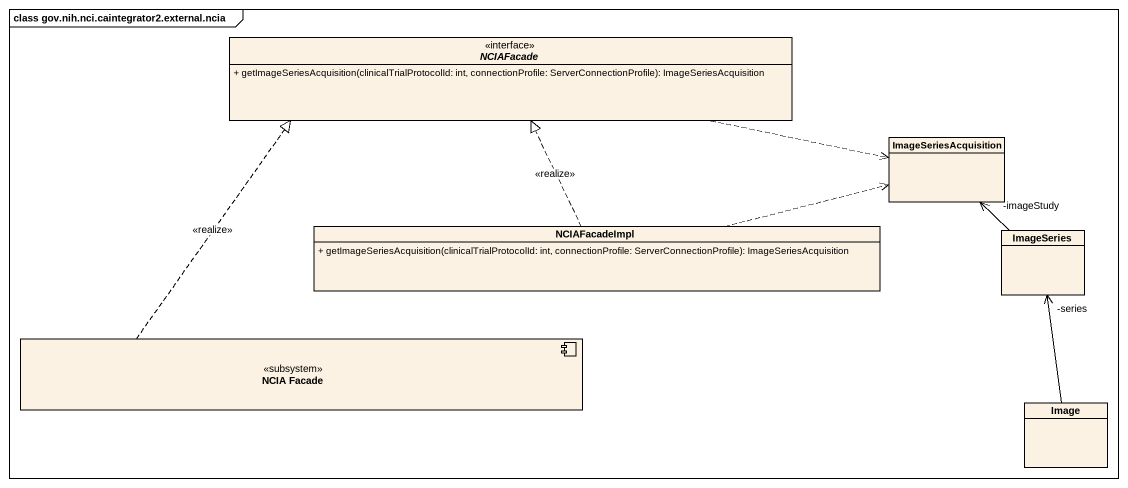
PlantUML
@startuml
mainframe class gov.nih.nci.caintegrator2.external.ncia
allowmixing
hide circle
hide empty members
skinparam classAttributeIconSize 0
interface NCIAFacade <<interface>> {
  + getImageSeriesAcquisition(clinicalTrialProtocolId: int, connectionProfile: ServerConnectionProfile): ImageSeriesAcquisition
}
class ImageSeriesAcquisition
class NCIAFacadeImpl {
  + getImageSeriesAcquisition(clinicalTrialProtocolId: int, connectionProfile: ServerConnectionProfile): ImageSeriesAcquisition
}
class ImageSeries
component "NCIA Facade" as NCIA_Facade <<subsystem>>
class Image
NCIAFacade .right.> ImageSeriesAcquisition
NCIAFacadeImpl .up.|> NCIAFacade : <<realize>>
NCIAFacadeImpl .right.> ImageSeriesAcquisition
ImageSeries -up-> "-imageStudy" ImageSeriesAcquisition
NCIA_Facade .up.|> NCIAFacade : <<realize>>
Image -up-> "-series" ImageSeries
@enduml
